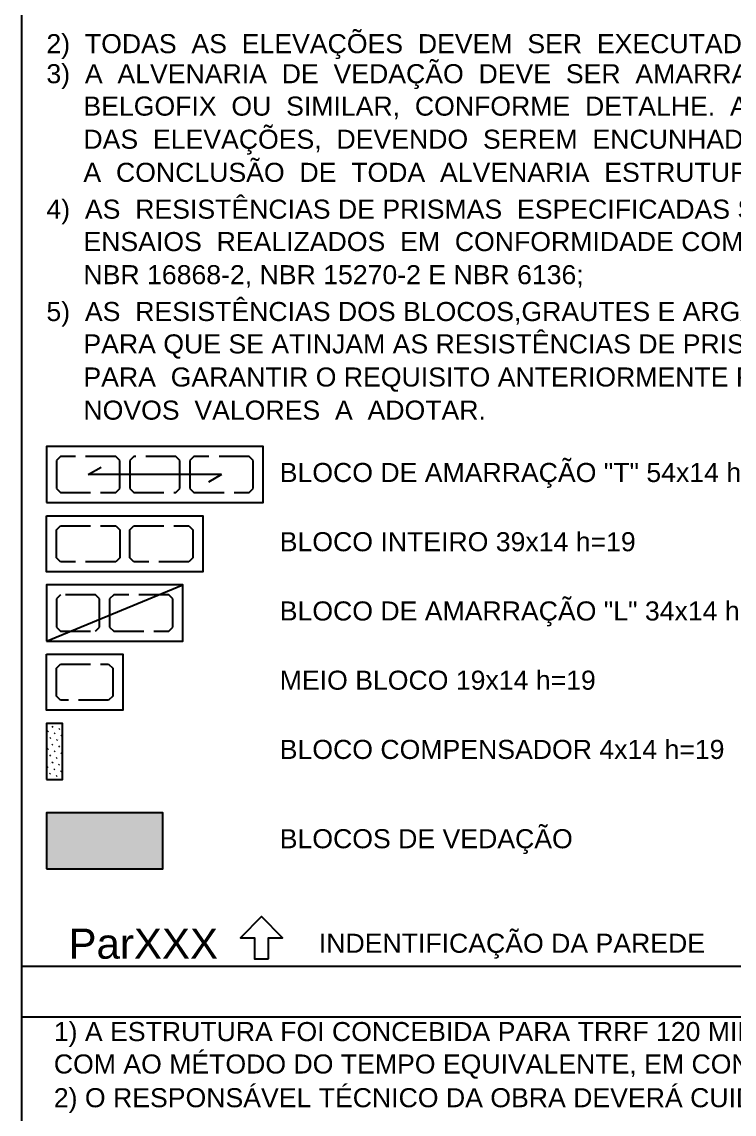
# Model space of a CAD drawing. Extents: x 0 to 119, y 0 to 84.
# Drawn here: x 100.4 to 107.5, y 38.64 to 49.53 of the extents above; entities that cross this region are included whole.
import ezdxf

# ---------------------------------------------------------------- set-up
doc = ezdxf.new("R2010")
doc.units = 0
doc.header["$MEASUREMENT"] = 0
doc.linetypes.add('ESTILO_TQS_0005', pattern=[0.4, 0.3, -0.1])
for name, color, linetype in [('27', 250, 'CONTINUOUS'), ('29', 9, 'CONTINUOUS'), ('3', 7, 'CONTINUOUS'), ('40', 7, 'CONTINUOUS')]:
    doc.layers.add(name, color=color, linetype=linetype)
doc.styles.add('TQS_ARIAL', font='arial.ttf')

msp = doc.modelspace()

# ---------------------------------------------------------------- linework, layer by layer
at = {"layer": '27', "color": 250, "linetype": 'ESTILO_TQS_0005'}
for points in [[(100.745227, 44.874576), (100.785227, 44.834576), (101.335227, 44.834576), (101.375227, 44.874576), (101.375227, 45.154576), (101.335227, 45.194576), (100.785227, 45.194576), (100.745227, 45.154576), (100.745227, 44.874576)], [(101.475227, 44.874576), (101.515227, 44.834576), (101.935227, 44.834576), (101.975227, 44.874576), (101.975227, 45.154576), (101.935227, 45.194576), (101.515227, 45.194576), (101.475227, 45.154576), (101.475227, 44.874576)], [(102.075227, 44.874576), (102.115227, 44.834576), (102.665227, 44.834576), (102.705227, 44.874576), (102.705227, 45.154576), (102.665227, 45.194576), (102.115227, 45.194576), (102.075227, 45.154576), (102.075227, 44.874576)], [(100.745227, 44.464577), (100.785227, 44.504577), (101.335227, 44.504577), (101.375227, 44.464577), (101.375227, 44.184577), (101.335227, 44.144577), (100.785227, 44.144577), (100.745227, 44.184577), (100.745227, 44.464577)], [(101.475227, 44.464577), (101.515227, 44.504577), (102.065227, 44.504577), (102.105227, 44.464577), (102.105227, 44.184577), (102.065227, 44.144577), (101.515227, 44.144577), (101.475227, 44.184577), (101.475227, 44.464577)], [(100.745227, 43.494578), (100.785227, 43.454578), (101.135227, 43.454578), (101.175227, 43.494578), (101.175227, 43.774578), (101.135227, 43.814578), (100.785227, 43.814578), (100.745227, 43.774578), (100.745227, 43.494578)], [(101.275227, 43.494578), (101.315227, 43.454578), (101.865227, 43.454578), (101.905227, 43.494578), (101.905227, 43.774578), (101.865227, 43.814578), (101.315227, 43.814578), (101.275227, 43.774578), (101.275227, 43.494578)], [(100.745227, 43.084578), (100.785227, 43.124578), (101.265227, 43.124578), (101.305227, 43.084578), (101.305227, 42.804578), (101.265227, 42.764578), (100.785227, 42.764578), (100.745227, 42.804578), (100.745227, 43.084578)]]:
    msp.add_lwpolyline(points, dxfattribs=at)
at = {"layer": '29', "color": 9, "linetype": 'Continuous'}
msp.add_lwpolyline([(100.645228, 41.084577), (101.805228, 41.084577), (101.805228, 41.644577), (100.645228, 41.644577), (100.645228, 41.084577)], dxfattribs=at)
for points in [[(100.645228, 41.084577), (101.805228, 41.084577), (101.805228, 41.644577)], [(100.645228, 41.084577), (101.805228, 41.644577), (100.645228, 41.644577)], [(100.645228, 41.084577), (100.645228, 41.644577), (100.645228, 41.084577)]]:
    msp.add_solid(points, dxfattribs=at)
at = {"layer": '40', "linetype": 'Continuous'}
for p, q in [((100.4, 0.999998), (100.4, 83.099999)), ((101.060227, 45.014576), (101.190131, 45.089576)), ((102.390227, 45.014576), (101.060227, 45.014576)), ((102.390227, 45.014576), (102.260323, 44.939576)), ((100.645227, 43.354578), (102.005227, 43.914578)), ((100.645226, 42.528131), (100.645226, 42.528131)), ((100.658935, 42.453452), (100.666006, 42.460523)), ((100.703836, 42.498353), (100.710907, 42.505424)), ((100.770835, 42.476963), (100.777906, 42.484034)), ((100.795937, 42.502065), (100.795937, 42.502065)), ((100.645226, 42.439743), (100.645226, 42.439743)), ((100.645226, 42.351355), (100.645226, 42.351355)), ((100.681032, 42.38716), (100.688103, 42.394231)), ((100.725933, 42.432062), (100.733004, 42.439133)), ((100.74803, 42.36577), (100.755102, 42.372841)), ((100.760582, 42.378322), (100.760582, 42.378322)), ((100.792932, 42.410672), (100.800003, 42.417743)), ((100.645226, 42.262966), (100.645226, 42.262966)), ((100.658228, 42.275968), (100.665299, 42.283039)), ((100.703129, 42.320869), (100.7102, 42.32794)), ((100.725226, 42.254578), (100.732297, 42.261649)), ((100.770128, 42.299479), (100.777199, 42.30655)), ((100.791518, 42.232481), (100.798589, 42.239552)), ((100.645226, 42.174578), (100.645226, 42.174578)), ((100.680325, 42.209677), (100.687396, 42.216748)), ((100.689871, 42.130834), (100.689871, 42.130834)), ((100.701715, 42.142678), (100.708786, 42.149749)), ((100.746616, 42.187579), (100.753687, 42.194651)), ((100.645226, 42.086189), (100.645226, 42.086189)), ((100.656814, 42.097777), (100.663885, 42.104848)), ((100.678204, 42.030779), (100.685275, 42.03785)), ((100.723105, 42.07568), (100.730176, 42.082751)), ((100.768006, 42.120581), (100.775077, 42.127652)), ((100.789396, 42.053583), (100.796467, 42.060654)), ((100.645226, 41.997801), (100.645226, 41.997801)), ((100.654516, 42.00709), (100.654516, 42.00709)), ((100.710391, 41.974578), (100.710391, 41.974578)), ((100.744495, 42.008681), (100.751566, 42.015753)), ((100.79878, 41.974578), (100.79878, 41.974578)), ((100.4, 40.115402), (117.9, 40.115402)), ((100.4, 40.115402), (117.9, 40.115402)), ((100.4, 40.115402), (117.9, 40.115402)), ((100.4, 39.609785), (117.9, 39.609785))]:
    msp.add_line(p, q, dxfattribs=at)
for points in [[(100.645227, 44.734576), (102.805227, 44.734576), (102.805227, 45.294576), (100.645227, 45.294576), (100.645227, 44.734576)], [(100.645227, 44.604577), (102.205227, 44.604577), (102.205227, 44.044577), (100.645227, 44.044577), (100.645227, 44.604577)], [(100.645227, 43.354578), (102.005227, 43.354578), (102.005227, 43.914578), (100.645227, 43.914578), (100.645227, 43.354578)], [(100.645227, 43.224578), (101.405227, 43.224578), (101.405227, 42.664578), (100.645227, 42.664578), (100.645227, 43.224578)], [(100.645226, 41.974578), (100.805226, 41.974578), (100.805226, 42.534578), (100.645226, 42.534578), (100.645226, 41.974578)], [(102.858832, 40.187549), (102.858832, 40.39818), (102.999253, 40.39818), (102.788622, 40.608812), (102.57799, 40.39818), (102.718411, 40.39818), (102.718411, 40.187549), (102.858832, 40.187549)]]:
    msp.add_lwpolyline(points, dxfattribs=at)

# ---------------------------------------------------------------- texts
at = {"layer": '3', "color": 7, "linetype": 'Continuous', "style": 'TQS_ARIAL'}
for s, p in [('1) A ESTRUTURA FOI CONCEBIDA PARA TRRF 120 MINUTOS, REDUZIDOS PARA TRRF 90 MINUTOS, DE ACORDO', (100.718757, 39.368006)), ('COM AO MÉTODO DO TEMPO EQUIVALENTE, EM CONFORMIDADE COM A NBR 15200;', (100.718757, 39.045006)), ('2) O RESPONSÁVEL TÉCNICO DA OBRA DEVERÁ CUIDAR PARA QUE TODAS AS MEDIDAS NÃO ESTRUTURAIS', (100.718757, 38.708839))]:
    msp.add_text(s, height=0.19, dxfattribs=at).set_placement(p)
at = {"layer": '40', "linetype": 'Continuous', "style": 'TQS_ARIAL'}
for s, height, p in [(' 2)  TODAS  AS  ELEVAÇÕES  DEVEM  SER  EXECUTADAS  COM  ASSENTAMENTO  UNIFORME  DAS  JUNTAS  COM  -  1cm', 0.19, (100.571259, 49.213734)), (' 3)  A  ALVENARIA  DE  VEDAÇÃO  DEVE  SER  AMARRADA  AS  PAREDES  ESTRUTURAIS  POR  MEIO  DE  UMA  TELA', 0.19, (100.571259, 48.914279)), ('      BELGOFIX  OU  SIMILAR,  CONFORME  DETALHE.  ALÉM  DISSO  NÃO  SE  DEVE  EXECUTAR  A  ÚLTIMA  FIADA  ', 0.19, (100.571259, 48.591279)), ('      DAS  ELEVAÇÕES,  DEVENDO  SEREM  ENCUNHADAS  DOS  PAVIMENTOS  SUPERIORES  AOS  INFERIORES  APÓS', 0.19, (100.571259, 48.261279)), ('      A  CONCLUSÃO  DE  TODA  ALVENARIA  ESTRUTURAL;', 0.19, (100.571259, 47.931279)), (' 4)  AS  RESISTÊNCIAS DE PRISMAS  ESPECIFICADAS SÃO VALORES MÍNIMOS  A  ATINGIR  E CONFIRMAR  ATRAVÉS  DE  ', 0.19, (100.571259, 47.564279)), ('      ENSAIOS  REALIZADOS  EM  CONFORMIDADE COM AS  NORMAS   PERTINENTES,  EM   ESPECIAL  NBR 16868-1, ', 0.19, (100.571259, 47.241279)), ('      NBR 16868-2, NBR 15270-2 E NBR 6136;', 0.19, (100.571259, 46.911279)), (' 5)  AS  RESISTÊNCIAS DOS BLOCOS,GRAUTES E ARGAMASSAS ESPECIFICADAS  SÃO VALORES MERAMENTE SUGERIDOS ', 0.19, (100.571259, 46.544279)), ('      PARA QUE SE ATINJAM AS RESISTÊNCIAS DE PRISMA CONSIDERADAS  NO PROJETO. CASO NECESSÁRIO MODIFICÁ-LAS', 0.19, (100.571259, 46.221279)), ('      PARA  GARANTIR O REQUISITO ANTERIORMENTE REFERIDO, DEVE-SE COMUNICAR  POR  ESCRITO  O  PROJETISTA  DOS  ', 0.19, (100.571259, 45.891279)), ('      NOVOS  VALORES  A  ADOTAR.', 0.19, (100.571259, 45.561279)), ('BLOCO DE AMARRAÇÃO "T" 54x14 h=19', 0.19, (102.970557, 44.939941)), ('BLOCO INTEIRO 39x14 h=19', 0.19, (102.970557, 44.249942)), ('BLOCO DE AMARRAÇÃO "L" 34x14 h=19', 0.19, (102.970557, 43.559943)), ('MEIO BLOCO 19x14 h=19', 0.19, (102.970557, 42.869944)), ('BLOCO COMPENSADOR 4x14 h=19', 0.19, (102.970556, 42.179944)), ('BLOCOS DE VEDAÇÃO', 0.19, (102.970558, 41.289944)), ('ParXXX', 0.3, (100.864765, 40.189435)), ('INDENTIFICAÇÃO DA PAREDE', 0.19, (103.360247, 40.248257))]:
    msp.add_text(s, height=height, dxfattribs=at).set_placement(p)

doc.saveas('drawing.dxf')
